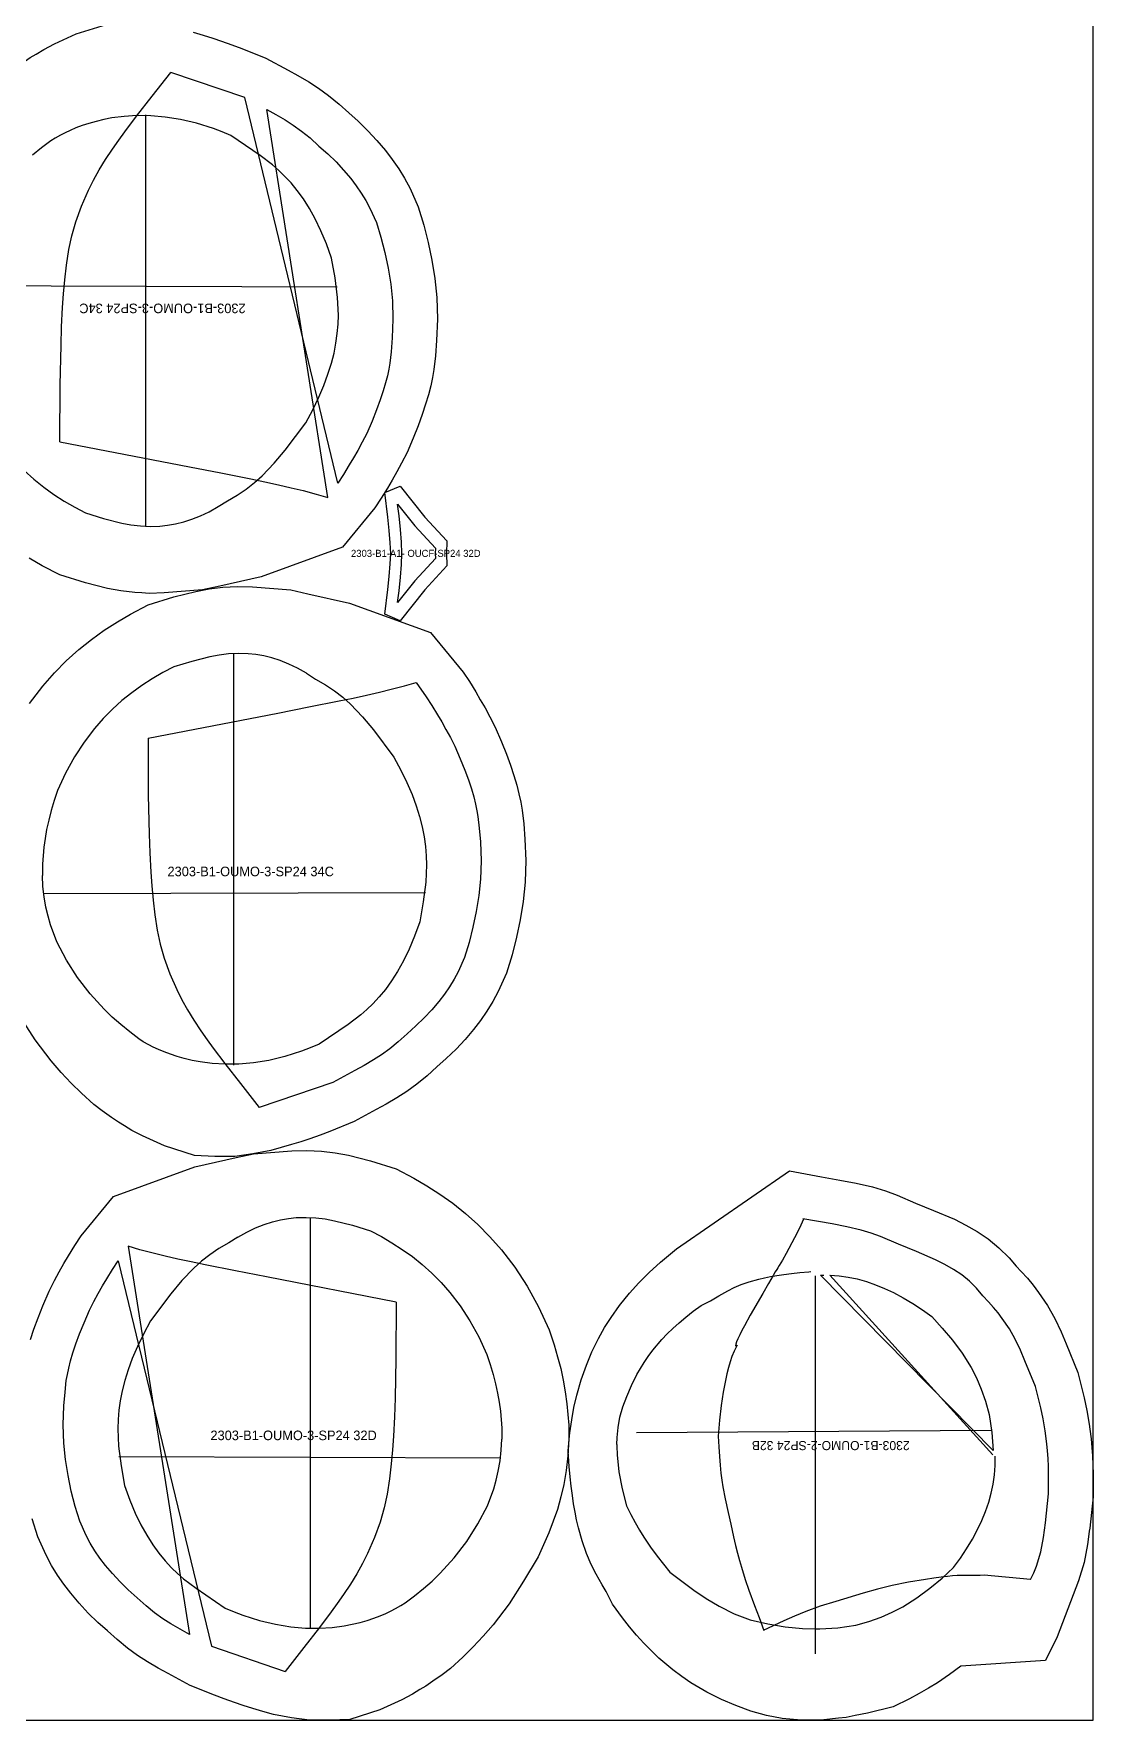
# Model space of a CAD drawing. Header units: centimetres. Extents: x 0 to 378, y 0 to 141.
# Drawn here: x 330.2 to 377.7, y 0 to 75.6 of the extents above; entities that cross this region are included whole.
import ezdxf
from ezdxf.enums import TextEntityAlignment as Align

# ---------------------------------------------------------------- set-up
doc = ezdxf.new("R2010")
doc.units = ezdxf.units.CM

msp = doc.modelspace()

# ---------------------------------------------------------------- linework, layer by layer
at = {"layer": 'T001L001'}
for points in [[(0, 0), (377.680214, 0), (377.680214, 136.999978), (0, 136.999978), (0, 0)], [(323.585835, 63.484759), (323.621395, 64.244219), (323.695055, 64.896999), (323.804275, 65.524379), (323.933815, 66.085719), (324.098915, 66.657219), (324.482455, 67.701159), (324.959975, 68.765419), (325.617835, 69.870319), (326.260455, 70.883779), (326.974195, 71.823579), (327.421235, 72.339199), (327.870815, 72.816719), (328.343255, 73.276459), (328.899515, 73.774299), (329.267815, 74.063859), (329.679295, 74.353419), (329.996795, 74.574399), (330.268575, 74.731879), (330.601315, 74.937619), (331.078835, 75.189079), (332.061815, 75.636119), (333.410555, 76.065379)], [(337.301835, 75.712319), (337.759035, 75.580239), (338.183215, 75.445619), (338.581995, 75.313539), (339.046815, 75.148439), (339.483695, 74.985879), (340.570815, 74.546459), (341.558875, 74.010519), (342.000835, 73.769219), (342.488515, 73.482199), (342.927935, 73.197719), (343.380055, 72.870059), (343.849955, 72.489059), (344.281755, 72.095359), (344.705935, 71.721979), (345.140275, 71.297799), (345.549215, 70.860919), (345.930215, 70.411339), (346.237555, 70.004939), (346.524575, 69.590919), (346.786195, 69.164199), (347.035115, 68.704459), (347.395795, 67.884039), (347.654875, 67.061079), (347.850455, 66.278759), (348.015555, 65.496439), (348.147635, 64.670939), (348.236535, 63.809879), (348.269555, 62.837059), (348.226375, 61.882019), (348.175575, 61.196219), (348.104455, 60.581539), (348.040955, 60.220859), (347.962215, 59.850019), (347.860615, 59.451239), (347.733615, 59.024519), (347.578675, 58.562239), (347.395795, 58.061859), (347.177355, 57.513219), (346.900495, 56.857899), (346.651575, 56.382919), (346.438215, 55.991759), (346.229935, 55.620919), (346.021655, 55.270399), (345.739715, 54.810659), (345.457775, 54.378859), (343.999815, 52.613559), (340.359995, 51.290219), (338.498175, 50.871119), (337.723475, 50.698399), (336.008975, 50.566319), (335.335875, 50.545999), (335.008215, 50.563779), (334.683095, 50.579019), (334.065875, 50.655219), (333.463895, 50.764439), (332.475835, 51.015899), (331.327755, 51.368959), (330.537815, 51.785519), (329.945995, 52.128419)], [(331.325215, 57.348119), (331.335375, 59.895739), (331.378555, 61.661039), (331.403955, 62.499239), (331.449675, 63.365379), (331.495395, 63.974979), (331.553815, 64.607439), (331.630015, 65.270379), (331.726535, 65.963799), (331.868775, 66.583559), (332.049115, 67.213479), (332.300575, 67.914519), (332.612995, 68.628259), (332.839055, 69.077839), (333.093055, 69.537579), (333.377535, 69.999859), (333.692495, 70.472299), (333.974435, 70.873619), (334.243675, 71.249539), (334.764375, 71.942959), (335.470495, 72.842119), (336.306155, 73.908919)], [(339.615775, 72.788779), (336.306155, 73.908919)], [(343.349575, 54.846219), (340.603835, 72.252839), (341.015315, 72.026779), (341.436955, 71.780399), (341.795095, 71.549259), (342.163395, 71.280019), (342.546935, 70.970139), (342.945715, 70.609459), (343.341955, 70.256399), (343.712795, 69.895719), (344.055695, 69.529959), (344.370655, 69.159119), (344.619575, 68.831459), (344.845635, 68.501259), (345.051375, 68.163439), (345.236795, 67.823079), (345.521275, 67.180459), (345.727015, 66.517519), (345.902275, 65.829179), (346.049595, 65.130679), (346.166435, 64.409319), (346.240095, 63.672719), (346.268035, 62.849759), (346.229935, 62.001399), (346.184215, 61.384179), (346.123255, 60.866019), (346.077535, 60.599319), (346.016575, 60.307219), (345.932755, 59.984639), (345.826075, 59.626499), (345.691455, 59.225179), (345.526355, 58.775599), (345.328235, 58.272679), (345.089475, 57.711339), (344.886275, 57.322719), (344.688155, 56.959499), (344.497655, 56.621679), (344.309695, 56.304179), (344.050615, 55.882539), (343.796615, 55.493919), (339.615775, 72.788779)], [(338.996015, 71.076819), (338.599775, 71.241919), (338.211155, 71.389239), (337.459315, 71.627999), (336.737955, 71.800719), (336.052155, 71.909939), (335.399375, 71.965819), (334.782155, 71.973439), (334.203035, 71.937879), (333.662015, 71.869299), (333.296255, 71.800719), (332.950815, 71.716899), (332.628235, 71.625459), (332.325975, 71.526399), (332.046575, 71.419719), (331.792575, 71.313039), (331.558895, 71.203819), (331.353155, 71.097139), (331.111855, 70.959979), (330.918815, 70.838059), (330.499715, 70.523099), (330.100935, 70.197979)], [(335.173315, 72.011539), (335.173315, 53.550819)], [(338.427055, 54.434739), (338.838535, 54.696359), (339.277955, 54.950359), (339.684355, 55.224679), (340.057735, 55.516779), (340.403175, 55.824119), (340.944195, 56.385459), (341.436955, 56.972199), (342.356435, 58.196479), (342.668855, 58.783219), (342.938095, 59.342019), (343.164155, 59.872879), (343.352115, 60.378339), (343.504515, 60.863479), (343.623895, 61.325759), (343.710255, 61.772799), (343.771215, 62.202059), (343.804235, 62.621159), (343.816935, 63.027559), (343.781375, 63.814959), (343.669615, 64.696339), (343.514675, 65.580259), (343.278455, 66.227959), (343.032075, 66.812159), (342.778075, 67.337939), (342.516455, 67.810379), (342.249755, 68.234559), (341.972895, 68.613019), (341.693495, 68.955919), (341.406475, 69.263259), (341.137235, 69.519799), (340.862915, 69.758559), (340.304115, 70.187819), (338.996015, 71.076819)], [(343.766135, 64.282319), (326.638915, 64.335659)], [(331.325215, 57.348119), (337.144355, 56.217819), (338.543895, 55.948579), (339.892635, 55.679339), (340.522555, 55.547259), (341.127075, 55.417719), (341.698575, 55.285639), (342.234515, 55.156099), (342.826335, 55.001159), (343.349575, 54.846219)], [(329.725015, 56.050179), (330.156815, 55.666639), (330.601315, 55.308499), (331.053435, 54.985919), (331.515715, 54.686199), (331.993235, 54.409339), (332.480915, 54.152799), (333.283555, 53.903879), (334.101435, 53.698139), (334.515455, 53.621939), (334.939635, 53.571139), (335.368895, 53.548279), (335.810855, 53.560979), (336.158835, 53.596539), (336.516975, 53.660039), (336.880195, 53.748939), (337.251035, 53.870859), (337.634575, 54.023259), (338.025735, 54.208679), (338.427055, 54.434739)], [(348.665795, 52.339239), (348.686115, 51.775359), (347.695515, 50.708559), (346.588075, 49.316639), (345.897195, 49.608739), (346.041975, 50.711099), (346.097855, 51.307999), (346.146115, 51.871879), (346.168975, 52.339239), (346.146115, 52.806599), (346.097855, 53.367939), (346.041975, 53.964839), (345.897195, 55.067199), (346.588075, 55.359299), (347.695515, 53.967379), (348.686115, 52.900579), (348.665795, 52.339239)], [(346.669355, 52.339239), (346.646495, 52.837079), (346.598235, 53.413659), (346.539815, 54.023259), (346.471235, 54.543959), (347.240855, 53.576219), (348.173035, 52.570379), (348.165415, 52.339239)], [(348.165415, 52.339239), (348.173035, 52.105559), (347.240855, 51.099719), (346.471235, 50.131979), (346.539815, 50.652679), (346.598235, 51.264819), (346.646495, 51.838859), (346.669355, 52.339239)], [(329.958695, 45.610779), (330.555595, 46.388019), (331.078835, 46.979839), (331.614775, 47.523399), (332.173575, 48.021239), (332.745075, 48.480979), (333.319115, 48.892459), (333.903315, 49.268379), (334.492595, 49.613819), (335.285075, 50.030379), (336.430615, 50.383439), (337.418675, 50.632359), (338.023195, 50.744119), (338.637875, 50.817779), (338.962995, 50.835559), (339.293195, 50.850799), (339.966295, 50.833019), (341.680795, 50.700939), (342.455495, 50.525679), (344.317315, 50.109119), (347.957135, 48.783239), (349.415095, 47.017939), (349.694495, 46.586139), (349.978975, 46.128939), (350.184715, 45.775879), (350.395535, 45.407579), (350.608895, 45.013879), (350.855275, 44.541439), (351.134675, 43.883579), (351.353115, 43.337479), (351.535995, 42.834559), (351.690935, 42.372279), (351.817935, 41.945559), (351.919535, 41.546779), (351.998275, 41.178479), (352.061775, 40.817799), (352.130355, 40.203119), (352.183695, 39.517319), (352.226875, 38.559739), (352.193855, 37.589459), (352.104955, 36.728399), (351.972875, 35.902899), (351.807775, 35.118039), (351.609655, 34.335719), (351.353115, 33.512759), (350.992435, 32.69234), (350.743515, 32.2326), (350.479355, 31.80588), (350.194875, 31.39186), (349.884995, 30.98546), (349.506535, 30.53842), (349.097595, 30.10154), (348.660715, 29.67736), (348.239075, 29.30144), (347.807275, 28.91028), (347.337375, 28.52928), (346.882715, 28.19908), (346.443295, 27.9146), (345.955615, 27.63012), (345.513655, 27.38882), (344.528135, 26.85288), (343.441015, 26.41346), (343.004135, 26.2509), (342.539315, 26.0858), (342.140535, 25.95118), (341.713815, 25.8191), (341.259155, 25.68448), (340.786715, 25.55748), (339.984075, 25.40762), (339.176355, 25.29332), (338.272115, 25.29078), (337.365335, 25.33142), (336.016595, 25.76322), (335.033615, 26.20772), (334.558635, 26.45918), (334.223355, 26.66746), (333.951575, 26.8224), (333.636615, 27.04338), (333.222595, 27.33294), (332.854295, 27.6225), (332.298035, 28.12034), (331.825595, 28.58262), (331.378555, 29.06014), (330.931515, 29.57576), (330.215235, 30.51556), (329.572615, 31.52648)], [(342.384375, 46.964599), (341.980515, 47.188119), (341.589355, 47.376079), (341.208355, 47.528479), (340.837515, 47.647859), (340.471755, 47.739299), (340.116155, 47.800259), (339.768175, 47.835819), (339.326215, 47.848519), (338.896955, 47.828199), (338.472775, 47.777399), (338.058755, 47.701199), (337.240875, 47.492919), (336.435695, 47.246539), (335.950555, 46.989999), (335.473035, 46.710599), (335.008215, 46.410879), (334.558635, 46.088299), (334.111595, 45.732699), (333.682335, 45.346619), (333.270855, 44.930059), (332.874615, 44.483019), (332.409795, 43.875959), (331.975455, 43.213019), (331.576675, 42.486579), (331.213455, 41.699179), (331.063595, 41.247059), (330.934055, 40.805099), (330.824835, 40.375839), (330.733395, 39.959279), (330.659735, 39.555419), (330.606395, 39.159179), (330.545435, 38.402259), (330.542895, 37.891719)], [(339.130635, 29.3878), (339.130635, 47.845979)], [(342.384375, 46.964599), (342.795855, 46.700439), (343.235275, 46.448979), (343.641675, 46.174659), (344.015055, 45.882559), (344.360495, 45.572679), (344.901515, 45.013879), (345.394275, 44.424599), (346.311215, 43.202859), (346.626175, 42.613579), (346.895415, 42.057319), (347.121475, 41.526459), (347.309435, 41.018459), (347.461835, 40.535859), (347.581215, 40.071039), (347.667575, 39.626539), (347.728535, 39.194739), (347.761555, 38.778179), (347.771715, 38.371779), (347.736155, 37.584379), (347.626935, 36.702999), (347.471995, 35.816539), (347.235775, 35.168839), (346.989395, 34.587179), (346.735395, 34.058859), (346.473775, 33.588959), (346.204535, 33.16478), (345.930215, 32.78378), (345.650815, 32.44342), (345.363795, 32.13608), (345.094555, 31.877), (344.820235, 31.63824), (344.261435, 31.20898), (342.953335, 30.32252)], [(335.282535, 44.048679), (341.101675, 45.178979), (342.498675, 45.450759), (343.847415, 45.719999), (344.479875, 45.849539), (345.081855, 45.981619), (345.655895, 46.111159), (346.189295, 46.240699), (346.783655, 46.398179), (347.306895, 46.553119)], [(347.306895, 46.553119), (347.753935, 45.905419), (348.005395, 45.516799), (348.267015, 45.095159), (348.454975, 44.777659), (348.645475, 44.437299), (348.843595, 44.074079), (349.046795, 43.685459), (349.283015, 43.124119), (349.483675, 42.621199), (349.648775, 42.174159), (349.783395, 41.772839), (349.890075, 41.412159), (349.971355, 41.089579), (350.034855, 40.797479), (350.080575, 40.533319), (350.138995, 40.012619), (350.187255, 39.395399), (350.225355, 38.547039), (350.197415, 37.724079), (350.121215, 36.990019), (350.004375, 36.268659), (349.857055, 35.570159), (349.684335, 34.879279), (349.478595, 34.218879), (349.194115, 33.573719), (349.008695, 33.23336), (348.802955, 32.89808), (348.574355, 32.56534), (348.325435, 32.24022), (348.013015, 31.86684), (347.670115, 31.50108), (347.299275, 31.14294), (346.903035, 30.78988), (346.504255, 30.42666), (346.120715, 30.11678), (345.752415, 29.85008), (345.391735, 29.6164), (344.972635, 29.37002), (344.558615, 29.1465), (343.573095, 28.61056)], [(335.282535, 44.048679), (335.292695, 41.501059), (335.333335, 39.738299), (335.361275, 38.900099), (335.406995, 38.033959), (335.450175, 37.424359), (335.511135, 36.789359), (335.587335, 36.128959), (335.683855, 35.435539), (335.826095, 34.813239), (336.006435, 34.185859), (336.257895, 33.484819), (336.567775, 32.77108), (336.796375, 32.31896), (337.050375, 31.86176), (337.334855, 31.39694), (337.649815, 30.92704), (337.929215, 30.52572), (338.200995, 30.14726), (338.721695, 29.45384), (339.425275, 28.55468), (340.263475, 27.48788)], [(342.953335, 30.32252), (342.557095, 30.15488), (342.168475, 30.00756), (341.416635, 29.7688), (340.695275, 29.59608), (340.006935, 29.48686), (339.354155, 29.43098), (338.739475, 29.42336), (338.160355, 29.45892), (337.619335, 29.53004), (337.253575, 29.59862), (336.908135, 29.6799), (336.583015, 29.77134), (336.283295, 29.87294), (336.003895, 29.97708), (335.749895, 30.0863), (335.516215, 30.19552), (335.310475, 30.3022), (335.069175, 30.43682), (334.873595, 30.55874), (334.457035, 30.8737), (334.058255, 31.20136), (333.677255, 31.53918), (333.314035, 31.8897), (332.684115, 32.58058), (332.117695, 33.317179), (331.617315, 34.094419), (331.185515, 34.917379), (330.908655, 35.671759), (330.796895, 36.065459), (330.702915, 36.469319), (330.621635, 36.926519), (330.568295, 37.401499), (330.542895, 37.891719)], [(347.720915, 37.114479), (330.596235, 37.061139)], [(343.573095, 28.61056), (340.263475, 27.48788)], [(330.004415, 17.0815), (330.159355, 17.54378), (330.344775, 18.04416), (330.560675, 18.5928), (330.840075, 19.24812), (331.086455, 19.7231), (331.299815, 20.11426), (331.510635, 20.4851), (331.716375, 20.83562), (332.000855, 21.29536), (332.280255, 21.72716), (333.738215, 23.49246), (337.378035, 24.8158), (339.239855, 25.2349), (340.014555, 25.40762), (341.731595, 25.5397), (342.402155, 25.56002), (342.732355, 25.54224), (343.057475, 25.527), (343.672155, 25.4508), (344.276675, 25.34158), (345.264735, 25.09012), (346.410275, 24.73706), (347.202755, 24.3205), (347.792035, 23.97506), (348.376235, 23.59914), (348.950275, 23.18766), (349.524315, 22.73046), (350.080575, 22.23008), (350.619055, 21.68906), (351.139755, 21.09724), (351.736655, 20.31746), (352.292915, 19.46656), (352.798375, 18.54962), (353.278435, 17.50822), (353.496875, 16.84528), (353.654355, 16.3068), (353.791515, 15.77594), (353.905815, 15.25016), (353.997255, 14.732), (354.073455, 14.19098), (354.149655, 13.23594), (354.152195, 12.62126)], [(364.055655, 24.64308), (365.488215, 24.38146), (366.318794, 24.22906), (367.047774, 24.08936), (367.779294, 23.91918), (368.355874, 23.749), (368.884194, 23.55088), (369.704614, 23.19782), (370.519954, 22.87016), (371.449594, 22.46884), (371.960134, 22.2123), (372.468134, 21.9202), (372.963434, 21.58746), (373.448574, 21.1963), (373.913394, 20.74418), (374.225814, 20.36826), (374.449334, 20.13458), (374.728734, 19.82216), (374.985274, 19.51228), (375.229114, 19.18716), (375.622814, 18.60296), (375.950474, 18.01876), (376.234954, 17.42186), (376.458474, 16.88846), (376.991874, 15.60068), (377.276354, 14.45768), (377.395734, 13.89634), (377.502414, 13.2842), (377.530354, 13.06068), (377.586234, 12.61872), (377.621794, 12.24026), (377.649734, 11.85672), (377.667514, 11.45032), (377.677674, 11.0236), (377.680214, 10.57402), (377.670054, 10.02792), (377.520194, 8.6233), (377.502414, 8.47852), (377.469394, 8.23214), (377.426214, 7.87908), (377.268734, 7.07136), (377.024894, 6.25348), (376.064774, 3.74142), (375.541534, 2.6797), (371.746774, 2.42062), (371.233694, 2.04724), (370.695214, 1.68656), (370.293894, 1.43764), (369.877334, 1.19634), (369.435374, 0.96012), (368.711474, 0.59944), (367.553234, 0.31242), (367.007134, 0.20828), (366.590574, 0.127), (366.245134, 0.0889), (365.587275, 0.01778), (364.995455, 0), (364.408715, 0.01524), (363.727995, 0.08382), (363.024415, 0.21336), (362.313215, 0.40894), (361.645195, 0.65532), (361.007655, 0.93218), (360.347255, 1.25984), (359.630975, 1.68148), (359.224575, 1.96088), (358.818175, 2.26314), (358.195875, 2.79146), (357.847895, 3.1242), (357.522775, 3.45694), (357.197655, 3.81508), (356.877615, 4.19608), (356.557575, 4.5974), (356.113075, 5.20192), (355.823515, 5.77596), (355.648255, 6.07822), (355.379015, 6.5532), (355.160575, 6.985), (354.947215, 7.48284), (354.749095, 8.04164), (354.583995, 8.63854), (354.502715, 8.9916), (354.434135, 9.33958), (354.370635, 9.70534), (354.314755, 10.08888), (354.263955, 10.49274), (354.218235, 10.922), (354.177595, 11.37666), (354.144575, 11.8491), (354.129335, 12.08278), (354.177595, 12.5984), (354.205535, 12.88796), (354.284275, 13.4747), (354.385875, 14.03604), (354.512875, 14.58722), (354.708455, 15.27556), (354.942135, 15.92834), (355.193595, 16.5227), (355.480615, 17.1196), (355.762555, 17.60982), (356.054655, 18.0721), (356.430575, 18.6055), (356.869995, 19.15414), (357.289095, 19.61896), (357.753915, 20.08378), (358.266995, 20.5486), (358.985815, 21.1455), (364.055655, 24.64308)], [(339.313515, 21.67128), (339.714835, 21.8948), (340.105995, 22.08276), (340.486995, 22.23516), (340.860375, 22.35708), (341.223595, 22.44598), (341.579195, 22.50694), (341.929715, 22.54504), (342.369135, 22.55774), (342.800935, 22.53488), (343.222575, 22.48408), (343.639135, 22.40788), (344.454475, 22.20214), (345.259655, 21.95322), (345.747335, 21.69668), (346.222315, 21.41982), (346.687135, 21.1201), (347.136715, 20.79498), (347.583755, 20.43938), (348.013015, 20.0533), (348.427035, 19.63928), (348.820735, 19.1897), (349.285555, 18.58264), (349.719895, 17.9197), (350.118675, 17.1958), (350.484435, 16.40586), (350.631755, 15.95374), (350.761295, 15.51178), (350.870515, 15.08506), (350.961955, 14.6685), (351.035615, 14.2621), (351.088955, 13.8684), (351.149915, 13.10894), (351.152455, 12.60094)], [(342.567255, 4.09448), (342.567255, 22.55266)], [(364.677955, 22.47138), (364.497615, 22.07006), (364.279175, 21.63572), (363.903255, 20.93976), (363.733075, 20.64004), (363.590835, 20.3962), (363.532415, 20.29714), (363.486695, 20.22094), (363.418115, 20.10918), (363.321595, 19.94408), (363.222535, 19.77644), (363.108235, 19.58594), (362.851695, 19.14652), (362.292895, 18.16862), (362.036355, 17.69872), (361.922055, 17.48282), (361.822995, 17.28724), (361.741715, 17.11452), (361.680755, 16.97228), (361.640115, 16.86306), (361.627415, 16.79702), (361.711235, 16.81734), (361.574075, 16.55064), (361.472475, 16.31188), (361.393735, 16.08074), (361.317535, 15.8242), (361.243875, 15.5448), (361.177835, 15.23746), (361.081315, 14.70914), (360.994955, 14.11732), (360.921295, 13.45946), (360.860335, 12.73556), (360.880655, 12.26566), (360.908595, 11.8364), (360.941615, 11.44524), (360.979715, 11.08964), (361.020355, 10.76452), (361.066075, 10.4648), (361.167675, 9.92632), (361.302295, 9.31672), (361.424215, 8.79094), (361.541055, 8.2296), (361.629955, 7.84606), (361.721395, 7.49046), (361.807755, 7.16534), (361.896655, 6.86054), (362.066835, 6.31444), (362.234475, 5.8293), (362.491015, 5.1435), (362.696755, 4.60502), (362.905035, 4.03352)], [(364.677955, 22.47138), (364.497615, 22.07006), (364.279175, 21.63572), (363.903255, 20.93976), (363.733075, 20.64004), (363.590835, 20.3962), (363.532415, 20.29714), (363.486695, 20.22094), (363.418115, 20.10918), (363.321595, 19.94408), (363.222535, 19.77644), (363.108235, 19.58594), (362.851695, 19.14652), (362.292895, 18.16862), (362.036355, 17.69872), (361.922055, 17.48282), (361.822995, 17.28724), (361.741715, 17.11452), (361.680755, 16.97228), (361.640115, 16.86306), (361.627415, 16.79702), (361.711235, 16.81734), (361.574075, 16.55064), (361.472475, 16.31188), (361.393735, 16.08074), (361.317535, 15.8242), (361.243875, 15.5448), (361.177835, 15.23746), (361.081315, 14.70914), (360.994955, 14.11732), (360.921295, 13.45946), (360.860335, 12.73556), (360.880655, 12.26566), (360.908595, 11.8364), (360.941615, 11.44524), (360.979715, 11.08964), (361.020355, 10.76452), (361.066075, 10.4648), (361.167675, 9.92632), (361.302295, 9.31672), (361.424215, 8.79094), (361.541055, 8.2296), (361.629955, 7.84606), (361.721395, 7.49046), (361.807755, 7.16534), (361.896655, 6.86054), (362.066835, 6.31444), (362.234475, 5.8293), (362.491015, 5.1435), (362.696755, 4.60502), (362.905035, 4.03352)], [(368.137434, 21.69414), (367.720874, 21.84908), (367.268754, 21.9837), (366.631214, 22.13356), (365.960655, 22.26056), (364.650015, 22.48408)], [(368.137434, 21.69414), (367.720874, 21.84908), (367.268754, 21.9837), (366.631214, 22.13356), (365.960655, 22.26056), (364.650015, 22.48408)], [(334.390995, 21.2598), (337.136735, 3.85318), (336.722715, 4.07924), (336.303615, 4.32562), (335.945475, 4.55676), (335.574635, 4.82346), (335.193635, 5.13588), (334.794855, 5.49656), (334.396075, 5.84962), (334.027775, 6.2103), (333.684875, 6.57606), (333.369915, 6.9469), (333.120995, 7.27456), (332.892395, 7.60476), (332.686655, 7.94004), (332.501235, 8.28294), (332.219295, 8.92556), (332.011015, 9.58596), (331.838295, 10.27684), (331.690975, 10.97534), (331.574135, 11.6967), (331.497935, 12.4333), (331.469995, 13.25626), (331.510635, 14.10462), (331.556355, 14.72184), (331.614775, 15.24), (331.660495, 15.5067), (331.723995, 15.7988), (331.807815, 16.12138), (331.911955, 16.47952), (332.046575, 16.88084), (332.211675, 17.33042), (332.412335, 17.8308), (332.648555, 18.39214), (332.851755, 18.78076), (333.049875, 19.14398), (333.242915, 19.48434), (333.428335, 19.80184), (333.689955, 20.22348), (333.943955, 20.6121), (338.122255, 3.31724)], [(339.313515, 21.67128), (338.899495, 21.40966), (338.460075, 21.15566), (338.056215, 20.88134), (337.680295, 20.58924), (337.334855, 20.27936), (336.793835, 19.72056), (336.301075, 19.13128), (335.384135, 17.90954), (335.071715, 17.3228), (334.802475, 16.764), (334.573875, 16.23314), (334.385915, 15.72514), (334.233515, 15.24254), (334.116675, 14.77772), (334.027775, 14.33322), (333.969355, 13.90396), (333.933795, 13.48486), (333.923635, 13.07846), (333.959195, 12.29106), (334.068415, 11.40968), (334.223355, 10.52322), (334.462115, 9.87806), (334.705955, 9.29386), (334.959955, 8.76808), (335.221575, 8.29564), (335.490815, 7.87146), (335.765135, 7.493), (336.044535, 7.1501), (336.331555, 6.84276), (336.603335, 6.58368), (336.875115, 6.34746), (337.433915, 5.9182), (338.742015, 5.0292)], [(346.412815, 18.7579), (340.596215, 19.8882), (339.196675, 20.15744), (337.847935, 20.42668), (337.218015, 20.55876), (336.613495, 20.6883), (336.041995, 20.82038), (335.506055, 20.94992), (334.911695, 21.10486), (334.390995, 21.2598)], [(374.860814, 6.3119), (375.010674, 6.61162), (375.135134, 6.91896), (375.325634, 7.54888), (375.450094, 8.19912), (375.533914, 8.85698), (375.671074, 10.14984), (375.678694, 10.58672), (375.678694, 10.99566), (375.668534, 11.3792), (375.650754, 11.73988), (375.627894, 12.08024), (375.599954, 12.40028), (375.523754, 12.98702), (375.432314, 13.51788), (375.328174, 14.0081), (375.086874, 14.9733), (374.614434, 16.1163), (374.408694, 16.60398), (374.175014, 17.09674), (373.915934, 17.55394), (373.600974, 18.02638), (373.415554, 18.27022), (373.209814, 18.51914), (372.983754, 18.77314), (372.732294, 19.03476), (372.440194, 19.38528), (372.122694, 19.6977), (371.777254, 19.97456), (371.411494, 20.22094), (371.015254, 20.44954), (370.603774, 20.65528), (369.750334, 21.02358), (368.937534, 21.35124), (368.137434, 21.69414)], [(374.860814, 6.3119), (375.010674, 6.61162), (375.135134, 6.91896), (375.325634, 7.54888), (375.450094, 8.19912), (375.533914, 8.85698), (375.671074, 10.14984), (375.678694, 10.58672), (375.678694, 10.99566), (375.668534, 11.3792), (375.650754, 11.73988), (375.627894, 12.08024), (375.599954, 12.40028), (375.523754, 12.98702), (375.432314, 13.51788), (375.328174, 14.0081), (375.086874, 14.9733), (374.614434, 16.1163), (374.408694, 16.60398), (374.175014, 17.09674), (373.915934, 17.55394), (373.600974, 18.02638), (373.415554, 18.27022), (373.209814, 18.51914), (372.983754, 18.77314), (372.732294, 19.03476), (372.440194, 19.38528), (372.122694, 19.6977), (371.777254, 19.97456), (371.411494, 20.22094), (371.015254, 20.44954), (370.603774, 20.65528), (369.750334, 21.02358), (368.937534, 21.35124), (368.137434, 21.69414)], [(356.313735, 12.36726), (356.321355, 12.68476), (356.367075, 13.13688), (356.450895, 13.59408), (356.577895, 14.05636), (356.750615, 14.52372), (356.961435, 15.0114), (357.207815, 15.50416), (357.527855, 16.04518), (357.713275, 16.3195), (357.921555, 16.5989), (358.333035, 17.0815), (358.566715, 17.32788), (358.823255, 17.5768), (359.100115, 17.8308), (359.402375, 18.0848), (359.732575, 18.34388), (360.088175, 18.60804), (360.507275, 18.81886), (360.883195, 19.03476), (361.284515, 19.2659), (361.566455, 19.4056), (361.881415, 19.54276), (362.252255, 19.6723), (362.684055, 19.79168), (362.930435, 19.84756), (363.199675, 19.90344), (363.489235, 19.9517), (363.806735, 19.99996), (364.149635, 20.04314), (364.520475, 20.08124), (364.921795, 20.1168), (365.010695, 20.12442)], [(365.208815, 19.94154), (365.208815, 2.9845)], [(365.208815, 19.94154), (365.208815, 2.9845)], [(365.447575, 19.96694), (365.594895, 19.96694)], [(373.181874, 11.91006), (365.864135, 19.96694), (366.278154, 19.939), (366.687094, 19.88058), (367.093494, 19.79422), (367.507514, 19.67992), (367.916454, 19.53768), (368.320314, 19.37258), (368.724174, 19.18208), (369.158514, 18.9484), (369.587774, 18.69186), (370.017034, 18.40992), (370.441214, 18.10766), (370.908574, 17.58696), (371.363234, 17.0434), (371.797574, 16.4592), (372.196354, 15.81912), (372.440194, 15.3543), (372.658634, 14.85138), (372.851674, 14.30782), (373.014234, 13.71854), (373.136154, 12.90828), (373.184414, 12.1031), (365.447575, 19.96694)], [(346.412815, 18.7579), (346.402655, 16.21028), (346.362015, 14.44498), (346.334075, 13.60678), (346.288355, 12.74064), (346.245175, 12.13104), (346.186755, 11.49604), (346.110555, 10.83564), (346.014035, 10.14222), (345.871795, 9.52246), (345.688915, 8.89254), (345.437455, 8.1915), (345.127575, 7.47776), (344.898975, 7.02564), (344.644975, 6.56844), (344.360495, 6.10616), (344.045535, 5.63372), (343.766135, 5.2324), (343.494355, 4.85648), (342.973655, 4.16052), (342.270075, 3.2639), (341.431875, 2.19456)], [(357.187495, 12.90828), (373.090434, 13.00734)], [(357.187495, 12.90828), (373.090434, 13.00734)], [(354.152195, 12.62126), (354.116635, 11.8618), (354.042975, 11.20902), (353.933755, 10.58164), (353.804215, 10.0203), (353.641655, 9.4488), (353.258115, 8.40486), (352.778055, 7.33806), (352.122735, 6.2357), (351.480115, 5.22224), (350.766375, 4.28244), (350.319335, 3.76682), (349.869755, 3.2893), (349.397315, 2.82956), (348.841055, 2.32918), (348.472755, 2.03962), (348.058735, 1.75006), (347.743775, 1.53162), (347.471995, 1.37414), (347.139255, 1.1684), (346.661735, 0.91694), (345.678755, 0.4699), (344.330015, 0.0381), (343.423235, 0), (342.518995, 0), (341.713815, 0.1143), (340.911175, 0.26416), (340.436195, 0.3937), (339.981535, 0.52578), (339.554815, 0.65786), (339.158575, 0.79248), (338.691215, 0.95758), (338.256875, 1.12014), (337.167215, 1.55956), (336.181695, 2.0955), (335.739735, 2.3368), (335.252055, 2.62382), (334.812635, 2.9083), (334.357975, 3.23596), (333.890615, 3.61696), (333.456275, 4.00812), (333.034635, 4.38404), (332.600295, 4.80822), (332.188815, 5.2451), (331.810355, 5.69468), (331.500475, 6.09854), (331.215995, 6.5151), (330.954375, 6.94182), (330.705455, 7.40156), (330.342235, 8.22198), (330.085695, 9.0424)], [(338.742015, 5.0292), (339.138255, 4.8641), (339.526875, 4.71678), (340.278715, 4.47548), (341.000075, 4.3053), (341.688415, 4.19354), (342.341195, 4.13766), (342.955875, 4.13258), (343.534995, 4.1656), (344.076015, 4.23672), (344.444315, 4.3053), (344.789755, 4.38658), (345.112335, 4.48056), (345.414595, 4.57962), (345.691455, 4.6863), (345.947995, 4.79298), (346.179135, 4.9022), (346.387415, 5.00888), (346.626175, 5.14604), (346.821755, 5.26796), (347.238315, 5.58038), (347.639635, 5.90804), (348.020635, 6.24586), (348.381315, 6.59638), (349.013775, 7.2898), (349.577655, 8.02386), (350.078035, 8.80364), (350.509835, 9.62406), (350.786695, 10.38098), (350.898455, 10.77214), (350.992435, 11.17854), (351.073715, 11.63574), (351.127055, 12.10818), (351.152455, 12.60094)], [(356.313735, 12.36726), (356.311195, 12.2936), (356.321355, 11.90752), (356.405175, 11.14044), (356.552495, 10.3759), (356.740455, 9.61644), (356.933495, 9.23036), (357.129075, 8.86968), (357.324655, 8.53186), (357.520235, 8.21182), (357.817415, 7.76732), (358.117135, 7.35584), (358.688635, 6.63956), (359.763055, 5.83692), (360.319315, 5.45846), (360.900975, 5.11048), (361.571535, 4.77774), (361.924595, 4.63296), (362.292895, 4.5085), (363.077755, 4.32308), (363.862615, 4.191), (364.637315, 4.11734), (365.218975, 4.10464)], [(333.974435, 11.8237), (351.099115, 11.77036)], [(365.218975, 4.10464), (365.414555, 4.09956), (366.219734, 4.15036), (367.029994, 4.27228), (367.619274, 4.43484), (368.162834, 4.62788), (368.663214, 4.84632), (369.130574, 5.08762), (369.768114, 5.48894), (370.354854, 5.92328), (370.895874, 6.3754), (371.416574, 6.8453), (371.718834, 7.26948), (372.000774, 7.6962), (372.259854, 8.128), (372.493534, 8.56234), (372.681494, 8.96366), (372.849134, 9.37006), (372.988834, 9.779), (373.105674, 10.19302), (373.189494, 10.59688), (373.247914, 11.00836), (373.275854, 11.42238), (373.275854, 11.55446), (373.275854, 11.83894)], [(374.860814, 6.3119), (372.793254, 6.51002), (372.605294, 6.49986), (372.440194, 6.49478), (372.150634, 6.49478), (372.046494, 6.49732), (371.744234, 6.49732), (371.571514, 6.4897), (371.370854, 6.477), (371.134634, 6.45414), (370.857774, 6.41858), (370.532654, 6.37286), (370.151654, 6.30936), (369.392194, 6.18998), (368.658134, 6.04012), (368.000274, 5.88264), (367.357654, 5.70738), (366.130835, 5.32638), (365.429795, 5.11048), (364.782095, 4.8768), (364.284255, 4.6736), (363.804195, 4.46024), (362.874555, 4.02336)], [(374.860814, 6.3119), (372.793254, 6.51002), (372.605294, 6.49986), (372.440194, 6.49478), (372.150634, 6.49478), (372.046494, 6.49732), (371.744234, 6.49732), (371.571514, 6.4897), (371.370854, 6.477), (371.134634, 6.45414), (370.857774, 6.41858), (370.532654, 6.37286), (370.151654, 6.30936), (369.392194, 6.18998), (368.658134, 6.04012), (368.000274, 5.88264), (367.357654, 5.70738), (366.130835, 5.32638), (365.429795, 5.11048), (364.782095, 4.8768), (364.284255, 4.6736), (363.804195, 4.46024), (362.874555, 4.02336)], [(338.122255, 3.31724), (341.431875, 2.19456)]]:
    msp.add_lwpolyline(points, dxfattribs=at)

# ---------------------------------------------------------------- texts
at = {"layer": 'ABC'}
for s, height, p in [('2303-B1-OUMO-3-SP24 34C', 0.429, (335.927695, 63.327279)), ('2303-B1-OUMO-2-SP24 32B', 0.409, (365.904775, 12.32154))]:
    msp.add_text(s, height=height, rotation=180, dxfattribs=at).set_placement(p, align=Align.MIDDLE_CENTER)
for s, height, p in [('2303-B1-A1- OUCF-SP24 32D', 0.318, (347.291655, 52.339239)), ('2303-B1-OUMO-3-SP24 34C', 0.429, (339.885015, 38.072059)), ('2303-B1-OUMO-3-SP24 32D', 0.429, (341.810335, 12.77874))]:
    msp.add_text(s, height=height, dxfattribs=at).set_placement(p, align=Align.MIDDLE_CENTER)

doc.saveas('drawing.dxf')
